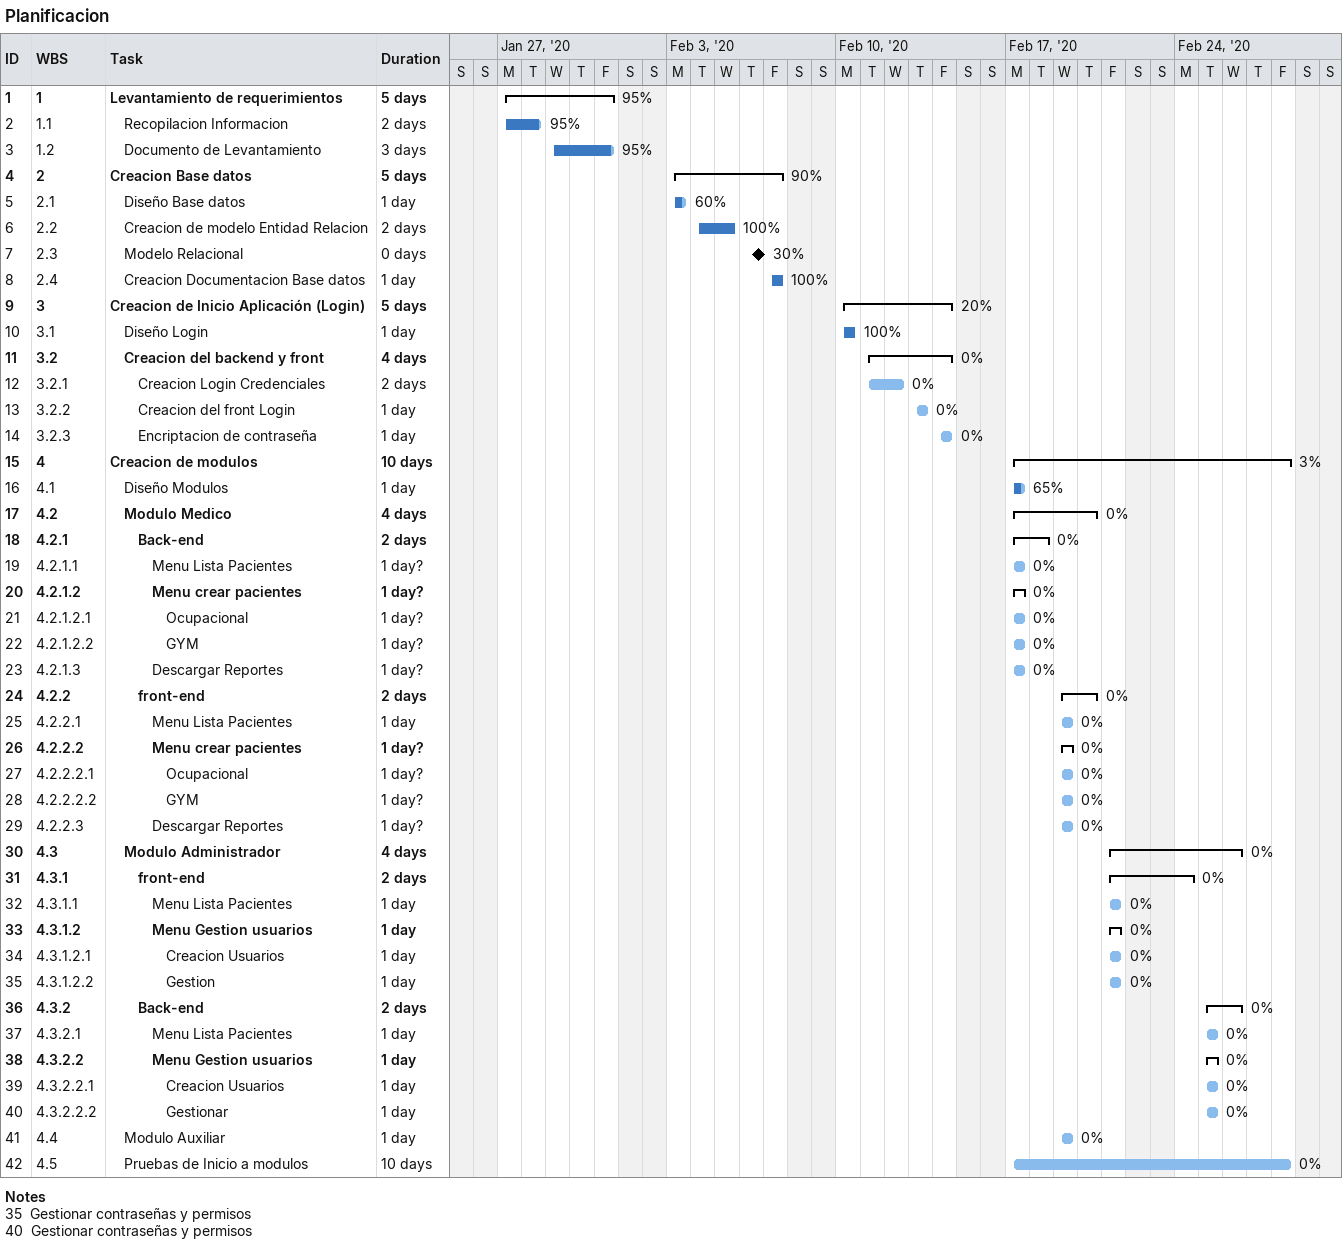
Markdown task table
Planificacion

| ID | WBS | Task | Duration | Start | Finish | % complete |
|---|---|---|---|---|---|---|
| 1 | 1 | **Levantamiento de requerimientos** | 5d | 2020-01-27 | 2020-01-31 | 95 |
| 2 | 1.1 | Recopilacion Informacion | 2d | 2020-01-27 | 2020-01-28 | 95 |
| 3 | 1.2 | Documento de Levantamiento | 3d | 2020-01-29 | 2020-01-31 | 95 |
| 4 | 2 | **Creacion Base datos** | 5d | 2020-02-03 | 2020-02-07 | 90 |
| 5 | 2.1 | Diseño Base datos | 1d | 2020-02-03 | 2020-02-03 | 60 |
| 6 | 2.2 | Creacion de modelo Entidad Relacion | 2d | 2020-02-04 | 2020-02-05 | 100 |
| 7 | 2.3 | Modelo Relacional | 0d | 2020-02-06 | 2020-02-06 | 30 |
| 8 | 2.4 | Creacion Documentacion Base datos | 1d | 2020-02-07 | 2020-02-07 | 100 |
| 9 | 3 | **Creacion de Inicio Aplicación (Login)** | 5d | 2020-02-10 | 2020-02-14 | 20 |
| 10 | 3.1 | Diseño Login | 1d | 2020-02-10 | 2020-02-10 | 100 |
| 11 | 3.2 | **Creacion del backend y front** | 4d | 2020-02-11 | 2020-02-14 | 0 |
| 12 | 3.2.1 | Creacion Login Credenciales | 2d | 2020-02-11 | 2020-02-12 | 0 |
| 13 | 3.2.2 | Creacion del front Login | 1d | 2020-02-13 | 2020-02-13 | 0 |
| 14 | 3.2.3 | Encriptacion de contraseña | 1d | 2020-02-14 | 2020-02-14 | 0 |
| 15 | 4 | **Creacion de modulos** | 10d | 2020-02-17 | 2020-02-28 | 3 |
| 16 | 4.1 | Diseño Modulos | 1d | 2020-02-17 | 2020-02-17 | 65 |
| 17 | 4.2 | **Modulo Medico** | 4d | 2020-02-17 | 2020-02-20 | 0 |
| 18 | 4.2.1 | **Back-end** | 2d | 2020-02-17 | 2020-02-18 | 0 |
| 19 | 4.2.1.1 | Menu Lista Pacientes | 1d? | 2020-02-17 | 2020-02-17 | 0 |
| 20 | 4.2.1.2 | **Menu crear pacientes** | 1d? | 2020-02-17 | 2020-02-17 | 0 |
| 21 | 4.2.1.2.1 | Ocupacional | 1d? | 2020-02-17 | 2020-02-17 | 0 |
| 22 | 4.2.1.2.2 | GYM | 1d? | 2020-02-17 | 2020-02-17 | 0 |
| 23 | 4.2.1.3 | Descargar Reportes | 1d? | 2020-02-17 | 2020-02-17 | 0 |
| 24 | 4.2.2 | **front-end** | 2d | 2020-02-19 | 2020-02-20 | 0 |
| 25 | 4.2.2.1 | Menu Lista Pacientes | 1d | 2020-02-19 | 2020-02-19 | 0 |
| 26 | 4.2.2.2 | **Menu crear pacientes** | 1d? | 2020-02-19 | 2020-02-19 | 0 |
| 27 | 4.2.2.2.1 | Ocupacional | 1d? | 2020-02-19 | 2020-02-19 | 0 |
| 28 | 4.2.2.2.2 | GYM | 1d? | 2020-02-19 | 2020-02-19 | 0 |
| 29 | 4.2.2.3 | Descargar Reportes | 1d? | 2020-02-19 | 2020-02-19 | 0 |
| 30 | 4.3 | **Modulo Administrador** | 4d | 2020-02-21 | 2020-02-26 | 0 |
| 31 | 4.3.1 | **front-end** | 2d | 2020-02-21 | 2020-02-24 | 0 |
| 32 | 4.3.1.1 | Menu Lista Pacientes | 1d | 2020-02-21 | 2020-02-21 | 0 |
| 33 | 4.3.1.2 | **Menu Gestion usuarios** | 1d | 2020-02-21 | 2020-02-21 | 0 |
| 34 | 4.3.1.2.1 | Creacion Usuarios | 1d | 2020-02-21 | 2020-02-21 | 0 |
| 35 | 4.3.1.2.2 | Gestion | 1d | 2020-02-21 | 2020-02-21 | 0 |
| 36 | 4.3.2 | **Back-end** | 2d | 2020-02-25 | 2020-02-26 | 0 |
| 37 | 4.3.2.1 | Menu Lista Pacientes | 1d | 2020-02-25 | 2020-02-25 | 0 |
| 38 | 4.3.2.2 | **Menu Gestion usuarios** | 1d | 2020-02-25 | 2020-02-25 | 0 |
| 39 | 4.3.2.2.1 | Creacion Usuarios | 1d | 2020-02-25 | 2020-02-25 | 0 |
| 40 | 4.3.2.2.2 | Gestionar | 1d | 2020-02-25 | 2020-02-25 | 0 |
| 41 | 4.4 | Modulo Auxiliar | 1d | 2020-02-19 | 2020-02-19 | 0 |
| 42 | 4.5 | Pruebas de Inicio a modulos | 10d | 2020-02-17 | 2020-02-28 | 0 |

Notes
- 35: Gestionar contraseñas y permisos
- 40: Gestionar contraseñas y permisos
